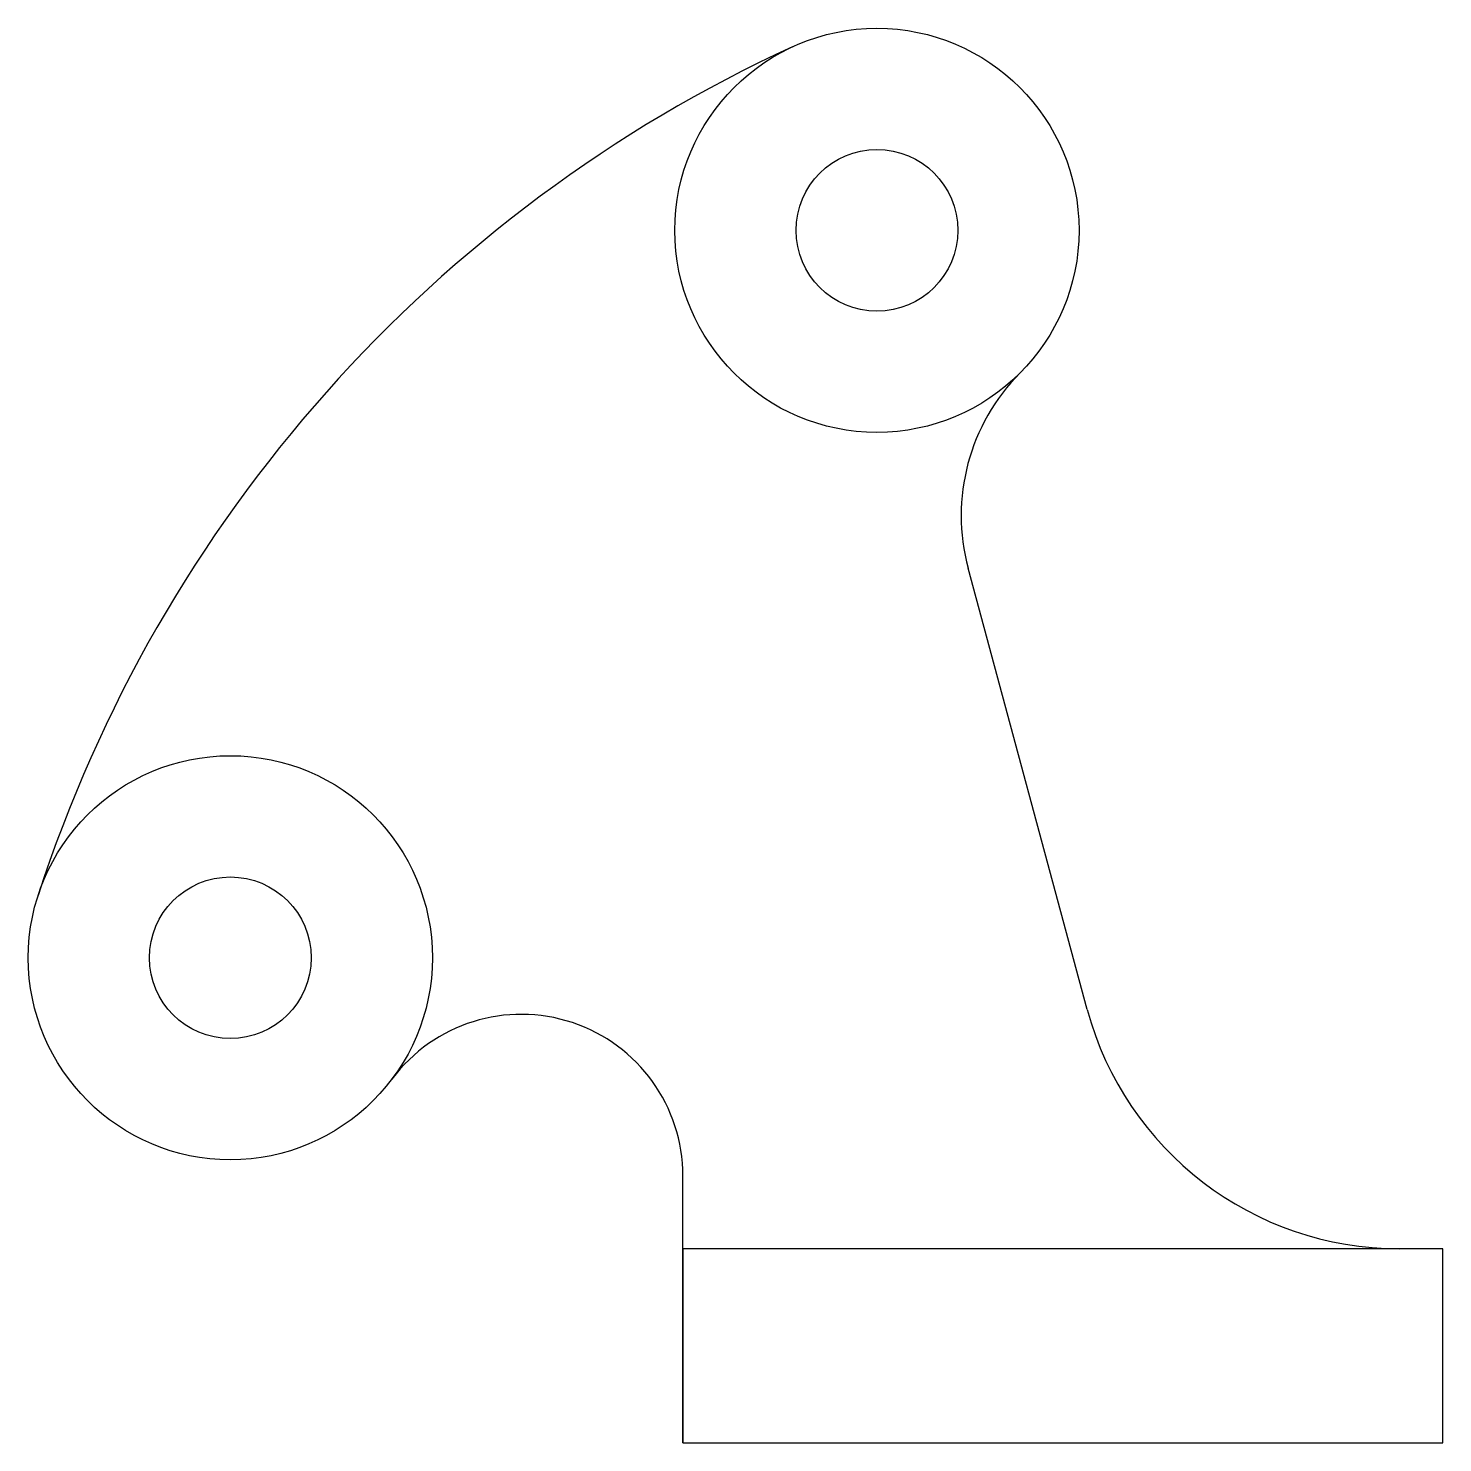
# Model space of a CAD drawing. Header units: millimetres. Extents: x 0 to 175, y 0 to 175.
import ezdxf

# ---------------------------------------------------------------- set-up
doc = ezdxf.new("R2010")
doc.units = ezdxf.units.MM

msp = doc.modelspace()

# ---------------------------------------------------------------- linework, layer by layer
for p, q in [((131.02, 53.58), (116.28, 108.19)), ((81, 0), (81, 33)), ((175, 24), (81, 24)), ((81, 24), (81, 0)), ((175, 0), (175, 24)), ((81, 0), (175, 0)), ((175, 0), (175, 0))]:
    msp.add_line(p, q)
for centre, radius in [((105, 150), 25), ((105, 150), 10), ((25, 60), 25), ((25, 60), 10)]:
    msp.add_circle(centre, radius)
for centre, radius, start, end in [((167.68, 13.73), 175, 114.7016, 162.0313), ((140.42, 114.71), 25, 135.1011, 195.1011), ((61, 33), 20, 0, 143.1301), ((169.64, 64), 40, 195.1011, 270)]:
    msp.add_arc(centre, radius, start, end)

doc.saveas('drawing.dxf')
